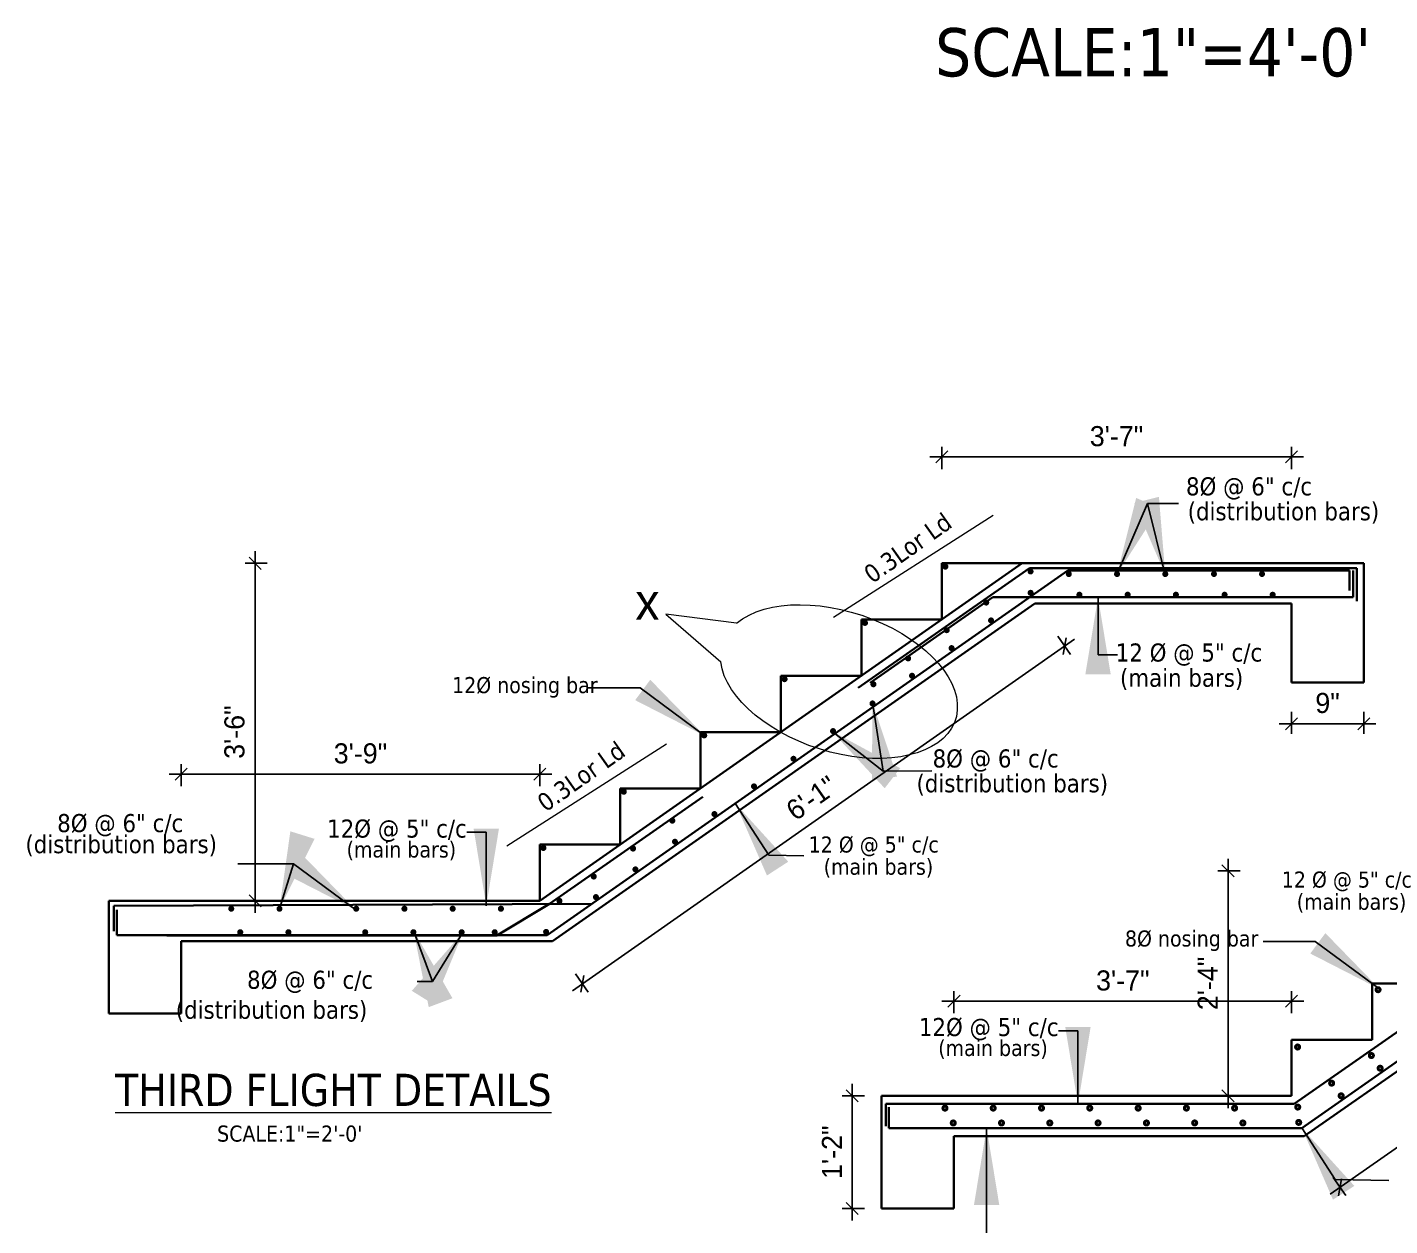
# Model space of a CAD drawing. Header units: inches. Extents: x 28835 to 36795, y -18828 to -9750.
# Drawn here: x 34601.8 to 34771.3, y -10898.9 to -10749.8 of the extents above; entities that cross this region are included whole.
import ezdxf

# ---------------------------------------------------------------- set-up
doc = ezdxf.new("R2010")
doc.units = ezdxf.units.IN
doc.header["$LTSCALE"] = 12
doc.header["$MEASUREMENT"] = 0
for name, color, linetype, lineweight in [('DIMENSION', 6, 'Continuous', 9), ('HATCH', 11, 'Continuous', 9), ('REN', 242, 'Continuous', 30), ('Text', 7, 'Continuous', 5), ('TEXT1', 5, 'Continuous', 9), ('Wall', 1, 'Continuous', 30)]:
    doc.layers.add(name, color=color, linetype=linetype, lineweight=lineweight)
doc.styles.add('KBS', font='GOTHIC.TTF')
doc.styles.add('S-111', font='tahoma.ttf', dxfattribs={"height": 8})
doc.styles.add('S11', font='tahoma.ttf', dxfattribs={"height": 7})
doc.styles.add('TAHOMA', font='tahoma.ttf', dxfattribs={"height": 9})
doc.styles.add('Text', font='GOTHIC.TTF', dxfattribs={"height": 6})
doc.dimstyles.new('ARROW-1', dxfattribs={"dimscale": 96, "dimtxt": 7, "dimasz": 0.1, "dimexe": 0, "dimexo": 0, "dimgap": 0.03125, "dimtad": 1, "dimdec": 0, "dimlfac": 2, "dimzin": 3, "dimdsep": 46, "dimlunit": 4, "dimtxsty": 'S11', "dimcen": 0.09375, "dimclrt": 7, "dimadec": 0, "dimazin": 0, "dimtfac": 1, "dimtdec": 0, "dimtix": 1, "dimtmove": 1, "dimatfit": 3, "dimfxl": 1, "dimfrac": 2, "dimtolj": 1, "dimtzin": 0, "dimarcsym": 0})
doc.dimstyles.new('scale4', dxfattribs={"dimscale": 0.5, "dimtxt": 9, "dimasz": 3, "dimexe": 2.5, "dimexo": 3, "dimgap": 2.5, "dimtad": 1, "dimdec": 0, "dimzin": 0, "dimdsep": 46, "dimlunit": 4, "dimtxsty": 'KBS', "dimblk": 'OBLIQUE', "dimcen": 0.09, "dimdle": 3, "dimclrt": 256, "dimadec": 0, "dimazin": 0, "dimtfac": 1, "dimtdec": 0, "dimtix": 1, "dimtmove": 0, "dimatfit": 3, "dimldrblk": 'OBLIQUE', "dimfxl": 3, "dimfxlon": 1, "dimtolj": 1, "dimtzin": 0, "dimarcsym": 0})

# ---------------------------------------------------------------- blocks, each defined once
blk = doc.blocks.new('_Oblique')
at = {"color": 0, "linetype": 'ByBlock', "lineweight": -2}
blk.add_line((-0.5, -0.5), (0.5, 0.5), dxfattribs=at)
blk = doc.blocks.new('*D325')
at = {"layer": 'Defpoints', "color": 0, "transparency": 16777216}
for p in [(34665.55, -10842.68), (34665.55, -10858.46), (34620.94, -10867.57)]:
    blk.add_point(p, dxfattribs=at)
at = {"layer": 'TEXT1', "color": 0, "lineweight": -2, "transparency": 16777216}
for p, q in [((34620.94, -10844.18), (34620.94, -10841.43)), ((34665.55, -10844.18), (34665.55, -10841.43)), ((34619.44, -10842.68), (34667.05, -10842.68))]:
    blk.add_line(p, q, dxfattribs=at)
at = {"layer": 'TEXT1', "color": 0, "lineweight": -2, "transparency": 16777216, "xscale": 1.5, "yscale": 1.5, "zscale": 1.5, "rotation": 180}
blk.add_blockref('_Oblique', (34620.94, -10842.68), dxfattribs=at)
at = {"layer": 'TEXT1', "color": 0, "lineweight": -2, "transparency": 16777216, "xscale": 1.5, "yscale": 1.5, "zscale": 1.5}
blk.add_blockref('_Oblique', (34665.55, -10842.68), dxfattribs=at)
at = {"layer": 'TEXT1', "transparency": 16777216, "insert": (34643.24, -10840.12), "char_height": 2.5, "attachment_point": 5, "style": 'KBS'}
blk.add_mtext('\\A1;3\'-9"', dxfattribs=at)
blk = doc.blocks.new('*D326')
at = {"layer": 'Defpoints', "color": 0, "transparency": 16777216}
for p in [(34759.04, -10831.29), (34768.04, -10831.29), (34759.04, -10836.42)]:
    blk.add_point(p, dxfattribs=at)
at = {"layer": 'TEXT1', "color": 0, "lineweight": -2, "transparency": 16777216}
for p, q in [((34759.04, -10834.92), (34759.04, -10837.67)), ((34768.04, -10834.92), (34768.04, -10837.67)), ((34769.54, -10836.42), (34757.54, -10836.42))]:
    blk.add_line(p, q, dxfattribs=at)
at = {"layer": 'TEXT1', "color": 0, "lineweight": -2, "transparency": 16777216, "xscale": 1.5, "yscale": 1.5, "zscale": 1.5, "rotation": 180}
blk.add_blockref('_Oblique', (34759.04, -10836.42), dxfattribs=at)
at = {"layer": 'TEXT1', "color": 0, "lineweight": -2, "transparency": 16777216, "xscale": 1.5, "yscale": 1.5, "zscale": 1.5}
blk.add_blockref('_Oblique', (34768.04, -10836.42), dxfattribs=at)
at = {"layer": 'TEXT1', "transparency": 16777216, "insert": (34763.54, -10833.85), "char_height": 2.5, "attachment_point": 5, "style": 'KBS'}
blk.add_mtext('\\A1;9"', dxfattribs=at)
blk = doc.blocks.new('*D327')
at = {"layer": 'Defpoints', "color": 0, "transparency": 16777216}
for p in [(34759.04, -10803.23), (34715.55, -10819.96), (34759.04, -10826.79)]:
    blk.add_point(p, dxfattribs=at)
at = {"layer": 'TEXT1', "color": 0, "lineweight": -2, "transparency": 16777216}
for p, q in [((34714.05, -10803.23), (34760.54, -10803.23)), ((34715.55, -10804.73), (34715.55, -10801.98)), ((34759.04, -10804.73), (34759.04, -10801.98))]:
    blk.add_line(p, q, dxfattribs=at)
at = {"layer": 'TEXT1', "color": 0, "lineweight": -2, "transparency": 16777216, "xscale": 1.5, "yscale": 1.5, "zscale": 1.5, "rotation": 180}
blk.add_blockref('_Oblique', (34715.55, -10803.23), dxfattribs=at)
at = {"layer": 'TEXT1', "color": 0, "lineweight": -2, "transparency": 16777216, "xscale": 1.5, "yscale": 1.5, "zscale": 1.5}
blk.add_blockref('_Oblique', (34759.04, -10803.23), dxfattribs=at)
at = {"layer": 'TEXT1', "transparency": 16777216, "insert": (34737.29, -10800.66), "char_height": 2.5, "attachment_point": 5, "style": 'KBS'}
blk.add_mtext('\\A1;3\'-7"', dxfattribs=at)
blk = doc.blocks.new('*D328')
at = {"layer": 'Defpoints', "color": 0, "transparency": 16777216}
for p in [(34733.88, -10816.46), (34630.13, -10858.46), (34676.36, -10858.46)]:
    blk.add_point(p, dxfattribs=at)
at = {"layer": 'TEXT1', "color": 0, "lineweight": -2, "transparency": 16777216}
for p, q in [((34630.13, -10814.96), (34630.13, -10859.96)), ((34631.63, -10816.46), (34628.88, -10816.46)), ((34631.63, -10858.46), (34628.88, -10858.46))]:
    blk.add_line(p, q, dxfattribs=at)
at = {"layer": 'TEXT1', "color": 0, "lineweight": -2, "transparency": 16777216, "xscale": 1.5, "yscale": 1.5, "zscale": 1.5}
for p, rotation in [((34630.13, -10816.46), 90), ((34630.13, -10858.46), 270)]:
    blk.add_blockref('_Oblique', p, dxfattribs=dict(at, rotation=rotation))
at = {"layer": 'TEXT1', "transparency": 16777216, "insert": (34627.57, -10837.46), "char_height": 2.5, "attachment_point": 5, "rotation": 90, "style": 'KBS'}
blk.add_mtext('\\A1;3\'-6"', dxfattribs=at)
blk = doc.blocks.new('*D329')
at = {"layer": 'Defpoints', "color": 0, "transparency": 16777216}
for p in [(34727.12, -10821.46), (34667.12, -10863.46), (34670.83, -10868.77)]:
    blk.add_point(p, dxfattribs=at)
at = {"layer": 'TEXT1', "color": 0, "lineweight": -2, "transparency": 16777216}
for p, q in [((34732.06, -10825.91), (34669.61, -10869.63)), ((34729.97, -10825.54), (34731.55, -10827.79)), ((34669.97, -10867.54), (34671.55, -10869.79))]:
    blk.add_line(p, q, dxfattribs=at)
at = {"layer": 'TEXT1', "color": 0, "lineweight": -2, "transparency": 16777216, "xscale": 1.5, "yscale": 1.5, "zscale": 1.5}
for p, rotation in [((34730.83, -10826.77), 34.99202019855186), ((34670.83, -10868.77), 214.9920201985518)]:
    blk.add_blockref('_Oblique', p, dxfattribs=dict(at, rotation=rotation))
at = {"layer": 'TEXT1', "transparency": 16777216, "insert": (34699.36, -10845.67), "char_height": 2.5, "attachment_point": 5, "rotation": 34.992, "style": 'KBS'}
blk.add_mtext('\\A1;6\'-1"', dxfattribs=at)
blk = doc.blocks.new('*D330')
at = {"layer": 'Defpoints', "color": 0, "transparency": 16777216}
for p in [(34704.42, -10882.72), (34708.07, -10882.72), (34708.07, -10896.72)]:
    blk.add_point(p, dxfattribs=at)
at = {"layer": 'TEXT1', "color": 0, "lineweight": -2, "transparency": 16777216}
for p, q in [((34704.42, -10898.22), (34704.42, -10881.22)), ((34705.92, -10882.72), (34703.17, -10882.72)), ((34705.92, -10896.72), (34703.17, -10896.72))]:
    blk.add_line(p, q, dxfattribs=at)
at = {"layer": 'TEXT1', "color": 0, "lineweight": -2, "transparency": 16777216, "xscale": 1.5, "yscale": 1.5, "zscale": 1.5}
for p, rotation in [((34704.42, -10882.72), 90), ((34704.42, -10896.72), 270)]:
    blk.add_blockref('_Oblique', p, dxfattribs=dict(at, rotation=rotation))
at = {"layer": 'TEXT1', "transparency": 16777216, "insert": (34701.89, -10889.72), "char_height": 2.5, "attachment_point": 5, "rotation": 90, "style": 'KBS'}
blk.add_mtext('\\A1;1\'-2"', dxfattribs=at)
blk = doc.blocks.new('*D334')
at = {"layer": 'Defpoints', "color": 0, "transparency": 16777216}
for p in [(34759.07, -10870.93), (34759.07, -10882.72), (34717.07, -10891.64)]:
    blk.add_point(p, dxfattribs=at)
at = {"layer": 'TEXT1', "color": 0, "lineweight": -2, "transparency": 16777216}
for p, q in [((34715.57, -10870.93), (34760.57, -10870.93)), ((34717.07, -10872.43), (34717.07, -10869.68)), ((34759.07, -10872.43), (34759.07, -10869.68))]:
    blk.add_line(p, q, dxfattribs=at)
at = {"layer": 'TEXT1', "color": 0, "lineweight": -2, "transparency": 16777216, "xscale": 1.5, "yscale": 1.5, "zscale": 1.5, "rotation": 180}
blk.add_blockref('_Oblique', (34717.07, -10870.93), dxfattribs=at)
at = {"layer": 'TEXT1', "color": 0, "lineweight": -2, "transparency": 16777216, "xscale": 1.5, "yscale": 1.5, "zscale": 1.5}
blk.add_blockref('_Oblique', (34759.07, -10870.93), dxfattribs=at)
at = {"layer": 'TEXT1', "transparency": 16777216, "insert": (34738.07, -10868.37), "char_height": 2.5, "attachment_point": 5, "style": 'KBS'}
blk.add_mtext('\\A1;3\'-7"', dxfattribs=at)
blk = doc.blocks.new('*D335')
at = {"layer": 'Defpoints', "color": 0, "transparency": 16777216}
for p in [(34794.34, -10854.72), (34748.77, -10882.72), (34751.16, -10882.72)]:
    blk.add_point(p, dxfattribs=at)
at = {"layer": 'TEXT1', "color": 0, "lineweight": -2, "transparency": 16777216}
for p, q in [((34751.16, -10853.22), (34751.16, -10884.22)), ((34752.66, -10854.72), (34749.91, -10854.72)), ((34750.27, -10882.72), (34752.41, -10882.72))]:
    blk.add_line(p, q, dxfattribs=at)
at = {"layer": 'TEXT1', "color": 0, "lineweight": -2, "transparency": 16777216, "xscale": 1.5, "yscale": 1.5, "zscale": 1.5}
for p, rotation in [((34751.16, -10854.72), 90), ((34751.16, -10882.72), 270)]:
    blk.add_blockref('_Oblique', p, dxfattribs=dict(at, rotation=rotation))
at = {"layer": 'TEXT1', "transparency": 16777216, "insert": (34748.63, -10868.72), "char_height": 2.5, "attachment_point": 5, "rotation": 90, "style": 'KBS'}
blk.add_mtext('\\A1;2\'-4"', dxfattribs=at)
blk = doc.blocks.new('*D336')
at = {"layer": 'Defpoints', "color": 0, "transparency": 16777216}
for p in [(34800.65, -10859.72), (34760.65, -10887.72), (34765.1, -10894.08)]:
    blk.add_point(p, dxfattribs=at)
at = {"layer": 'TEXT1', "color": 0, "lineweight": -2, "transparency": 16777216}
for p, q in [((34806.33, -10865.22), (34763.87, -10894.94)), ((34804.24, -10864.85), (34805.82, -10867.1)), ((34764.24, -10892.85), (34765.82, -10895.1))]:
    blk.add_line(p, q, dxfattribs=at)
at = {"layer": 'TEXT1', "color": 0, "lineweight": -2, "transparency": 16777216, "xscale": 1.5, "yscale": 1.5, "zscale": 1.5}
for p, rotation in [((34805.1, -10866.08), 34.99202019857719), ((34765.1, -10894.08), 214.9920201985772)]:
    blk.add_blockref('_Oblique', p, dxfattribs=dict(at, rotation=rotation))
at = {"layer": 'TEXT1', "transparency": 16777216, "insert": (34783.65, -10878), "char_height": 2.5, "attachment_point": 5, "rotation": 34.992, "style": 'KBS'}
blk.add_mtext('\\A1;4\'-1"', dxfattribs=at)

msp = doc.modelspace()

# ---------------------------------------------------------------- linework, layer by layer
at = {"layer": 'DIMENSION'}
for p, q in [((34702.08, -10823.16), (34721.93, -10810.46)), ((34661.45, -10851.6), (34681.3, -10838.9))]:
    msp.add_line(p, q, dxfattribs=at)
at = {"layer": 'HATCH', "ltscale": 20}
for p, q in [((34681.24, -10822.77), (34688.05, -10828.73)), ((34690.02, -10823.9), (34681.24, -10822.77))]:
    msp.add_line(p, q, dxfattribs=at)
at = {"layer": 'HATCH', "ltscale": 50, "const_width": 0.375}
for points in [[(34716.15, -10816.76, -1), (34715.84, -10816.98, -1)], [(34726.75, -10817.37, -1), (34726.44, -10817.58, -1)], [(34731.51, -10817.69, 1), (34731.2, -10817.9, 1)], [(34737.51, -10817.69, 1), (34737.2, -10817.9, 1)], [(34743.51, -10817.69, 1), (34743.2, -10817.9, 1)], [(34749.56, -10817.69, 1), (34749.26, -10817.9, 1)], [(34755.54, -10817.69, 1), (34755.24, -10817.9, 1)], [(34726.45, -10820.24, 1), (34726.75, -10820.02, 1)], [(34732.83, -10820.26, 1), (34732.52, -10820.48, 1)], [(34738.83, -10820.26, 1), (34738.52, -10820.48, 1)], [(34744.83, -10820.26, 1), (34744.52, -10820.48, 1)], [(34750.88, -10820.26, 1), (34750.58, -10820.48, 1)], [(34756.86, -10820.26, 1), (34756.56, -10820.48, 1)], [(34720.92, -10821.45, 1), (34721.23, -10821.23, 1)], [(34706.15, -10823.76, -1), (34705.84, -10823.98, -1)], [(34721.53, -10823.68, 1), (34721.84, -10823.46, 1)], [(34716.01, -10824.89, 1), (34716.31, -10824.67, 1)], [(34716.62, -10827.12, 1), (34716.92, -10826.9, 1)], [(34711.21, -10828.39, 1), (34711.52, -10828.18, 1)], [(34696.15, -10830.76, -1), (34695.84, -10830.98, -1)], [(34711.7, -10830.56, 1), (34712.01, -10830.34, 1)], [(34706.9, -10831.62, 1), (34707.2, -10831.4, 1)], [(34706.78, -10834, 1), (34707.09, -10833.79, 1)], [(34701.87, -10837.44, 1), (34702.18, -10837.23, 1)], [(34686.15, -10837.76, -1), (34685.84, -10837.98, -1)], [(34686.15, -10837.76, -1), (34685.84, -10837.98, -1)], [(34696.95, -10840.88, 1), (34697.26, -10840.67, 1)], [(34692.04, -10844.32, 1), (34692.35, -10844.11, 1)], [(34676.15, -10844.76, -1), (34675.84, -10844.98, -1)], [(34687.12, -10847.76, 1), (34687.43, -10847.55, 1)], [(34681.88, -10848.58, 1), (34682.19, -10848.36, 1)], [(34682.21, -10851.2, 1), (34682.51, -10850.99, 1)], [(34666.15, -10851.76, -1), (34665.84, -10851.98, -1)], [(34676.99, -10852.05, 1), (34677.3, -10851.84, 1)], [(34677.29, -10854.64, 1), (34677.6, -10854.43, 1)], [(34672.1, -10855.53, 1), (34672.41, -10855.32, 1)], [(34672.38, -10858.09, 1), (34672.68, -10857.87, 1)], [(34626.98, -10859.43, 1), (34627.35, -10859.43, 1)], [(34632.98, -10859.43, 1), (34633.35, -10859.43, 1)], [(34642.52, -10859.43, 1), (34642.9, -10859.43, 1)], [(34648.52, -10859.43, 1), (34648.9, -10859.43, 1)], [(34654.52, -10859.43, 1), (34654.9, -10859.43, 1)], [(34660.52, -10859.43, 1), (34660.9, -10859.43, 1)], [(34667.84, -10858.57, 1), (34668.15, -10858.36, 1)], [(34628.09, -10862.35, 1), (34628.47, -10862.35, 1)], [(34634.09, -10862.35, 1), (34634.47, -10862.35, 1)], [(34643.64, -10862.35, 1), (34644.01, -10862.35, 1)], [(34649.64, -10862.35, 1), (34650.01, -10862.35, 1)], [(34655.64, -10862.35, 1), (34656.01, -10862.35, 1)], [(34659.75, -10862.35, 1), (34660.12, -10862.35, 1)], [(34666.18, -10862.42, 1), (34666.49, -10862.21, 1)], [(34770.07, -10869.5, -1), (34769.57, -10869.5, -1)], [(34760.07, -10876.63, -1), (34759.57, -10876.63, -1)], [(34769.24, -10877.69, -1), (34768.74, -10877.69, -1)], [(34770.33, -10879.27, -1), (34769.83, -10879.27, -1)], [(34764.3, -10881.13, -1), (34763.8, -10881.13, -1)], [(34765.48, -10882.7, -1), (34764.98, -10882.7, -1)], [(34716.2, -10884.23, -1), (34715.7, -10884.23, -1)], [(34722.2, -10884.23, -1), (34721.7, -10884.23, -1)], [(34728.21, -10884.23, -1), (34727.71, -10884.23, -1)], [(34734.21, -10884.23, -1), (34733.71, -10884.23, -1)], [(34740.23, -10884.23, -1), (34739.73, -10884.23, -1)], [(34746.23, -10884.23, -1), (34745.73, -10884.23, -1)], [(34752.23, -10884.23, -1), (34751.73, -10884.23, -1)], [(34760.08, -10884.1, -1), (34759.58, -10884.1, -1)], [(34717.23, -10886.08, -1), (34716.73, -10886.08, -1)], [(34723.23, -10886.08, -1), (34722.73, -10886.08, -1)], [(34729.24, -10886.08, -1), (34728.74, -10886.08, -1)], [(34735.24, -10886.08, -1), (34734.74, -10886.08, -1)], [(34741.26, -10886.08, -1), (34740.76, -10886.08, -1)], [(34747.26, -10886.08, -1), (34746.76, -10886.08, -1)], [(34753.26, -10886.08, -1), (34752.76, -10886.08, -1)], [(34760.2, -10886.01, -1), (34759.7, -10886.01, -1)]]:
    msp.add_lwpolyline(points, format="xyb", close=True, dxfattribs=at)
at = {"layer": 'HATCH', "ltscale": 20, "extrusion": (0, 0, -1)}
msp.add_ellipse((34702.75, -10831.17), major_axis=(-14.49, 4.77), ratio=0.571909, start_param=0.342035, end_param=6.019187, dxfattribs=at)
at = {"layer": 'REN', "ltscale": 50}
for p, q in [((34666.45, -10862.71), (34731.24, -10817.36)), ((34726.45, -10817.05), (34705.17, -10831.95)), ((34767.18, -10817.05), (34726.45, -10817.05)), ((34766.27, -10817.36), (34731.24, -10817.36)), ((34766.27, -10819.85), (34766.27, -10817.36)), ((34766.72, -10820.69), (34766.72, -10817.36)), ((34767.18, -10817.05), (34767.18, -10821.16)), ((34721.9, -10820.69), (34706.63, -10831.34)), ((34766.72, -10820.69), (34721.9, -10820.69)), ((34666.75, -10858.84), (34685.82, -10845.49)), ((34759.39, -10883.72), (34799.39, -10855.72)), ((34672.01, -10858.82), (34612.57, -10859.08)), ((34612.57, -10862.21), (34612.57, -10859.08)), ((34660.21, -10862.75), (34666.75, -10858.84)), ((34760.33, -10886.72), (34800.33, -10858.72)), ((34612.94, -10862.71), (34612.94, -10859.58)), ((34666.45, -10862.71), (34612.94, -10862.71)), ((34619.17, -10862.75), (34660.21, -10862.75)), ((34708.59, -10883.72), (34759.39, -10883.72)), ((34708.59, -10883.72), (34708.59, -10886.47)), ((34708.96, -10886.72), (34708.96, -10884.12)), ((34708.96, -10886.72), (34760.33, -10886.72))]:
    msp.add_line(p, q, dxfattribs=at)
at = {"layer": 'Wall', "ltscale": 50}
for p, q in [((34665.55, -10858.46), (34725.55, -10816.46)), ((34715.55, -10823.46), (34715.55, -10816.46)), ((34715.55, -10816.46), (34725.55, -10816.46)), ((34715.55, -10823.46), (34715.55, -10816.46)), ((34715.55, -10816.46), (34725.55, -10816.46)), ((34715.55, -10816.46), (34768.04, -10816.46)), ((34768.04, -10831.29), (34768.04, -10816.46)), ((34768.04, -10816.46), (34768.04, -10831.29)), ((34667.12, -10863.46), (34727.12, -10821.46)), ((34759.04, -10821.46), (34727.12, -10821.46)), ((34759.04, -10821.46), (34759.04, -10831.29)), ((34705.55, -10823.46), (34715.55, -10823.46)), ((34705.55, -10830.46), (34705.55, -10823.46)), ((34695.55, -10830.46), (34705.55, -10830.46)), ((34695.55, -10837.46), (34695.55, -10830.46)), ((34768.04, -10831.29), (34759.04, -10831.29)), ((34685.55, -10837.46), (34695.55, -10837.46)), ((34685.55, -10844.46), (34685.55, -10837.46)), ((34675.55, -10844.46), (34685.55, -10844.46)), ((34675.55, -10851.46), (34675.55, -10844.46)), ((34665.55, -10851.46), (34675.55, -10851.46)), ((34665.55, -10858.46), (34665.55, -10851.46)), ((34665.55, -10858.46), (34611.94, -10858.46)), ((34611.94, -10872.46), (34611.94, -10858.46)), ((34665.55, -10858.46), (34627.75, -10858.46)), ((34760.65, -10887.72), (34800.65, -10859.72)), ((34667.12, -10863.46), (34620.94, -10863.46)), ((34620.94, -10871.69), (34620.94, -10863.46)), ((34620.94, -10872.46), (34620.94, -10863.46)), ((34769.07, -10875.72), (34769.07, -10868.72)), ((34769.07, -10868.72), (34779.07, -10868.72)), ((34620.94, -10872.46), (34611.94, -10872.46)), ((34759.07, -10882.72), (34759.07, -10875.72)), ((34759.07, -10875.72), (34769.07, -10875.72)), ((34708.07, -10882.72), (34759.07, -10882.72)), ((34708.07, -10882.72), (34708.07, -10896.72)), ((34717.07, -10887.72), (34760.65, -10887.72)), ((34717.07, -10896.72), (34717.07, -10887.72))]:
    msp.add_line(p, q, dxfattribs=at)
msp.add_lwpolyline([(34708.07, -10896.72), (34717.07, -10896.72)], dxfattribs=at)

# ---------------------------------------------------------------- texts
at = {"layer": 'Text', "style": 'S-111'}
for s, height, p in [('SCALE:1"=4\'-0\'', 6, (34714.73, -10755.88)), ('SCALE:1"=2\'-0\'', 2, (34625.41, -10888.4))]:
    msp.add_text(s, height=height, dxfattribs=at).set_placement(p)
at = {"layer": 'Text', "ltscale": 20, "style": 'TAHOMA'}
for s, height, p in [('8%%C @ 6" c/c', 2.25, (34745.93, -10808.01)), ('(distribution bars)', 2.25, (34746.14, -10811.11)), ('12 %%C @ 5" c/c', 2.25, (34737.19, -10828.68)), ('12%%C nosing bar', 2, (34654.64, -10832.61)), ('(main bars)', 2.25, (34737.72, -10831.82)), ('8%%C @ 6" c/c', 2.25, (34714.41, -10841.86)), ('(distribution bars)', 2.25, (34712.41, -10844.95)), ('8%%C @ 6" c/c', 2.25, (34605.51, -10849.9)), ('12%%C @ 5" c/c', 2.25, (34639.09, -10850.58)), ('(distribution bars)', 2.25, (34601.56, -10852.52)), ('12 %%C @ 5" c/c', 2, (34698.99, -10852.44)), ('(main bars)', 2, (34641.51, -10853.06)), ('(main bars)', 2, (34700.86, -10855.2)), ('12 %%C @ 5" c/c', 2, (34757.85, -10856.8)), ('(main bars)', 2, (34759.71, -10859.56)), ('8%%C nosing bar', 2, (34738.34, -10864.13)), ('8%%C @ 6" c/c', 2.25, (34629.13, -10869.39)), ('(distribution bars)', 2.25, (34620.26, -10873.12)), ('12%%C @ 5" c/c', 2.25, (34712.7, -10875.27)), ('(main bars)', 2, (34715.11, -10877.75))]:
    msp.add_text(s, height=height, dxfattribs=at).set_placement(p)
at = {"layer": 'Text', "ltscale": 20, "style": 'Text', "text_generation_flag": 4}
msp.add_text('x', height=4.5, rotation=180, dxfattribs=at).set_placement((34680.43, -10823.49))
at = {"layer": 'Text', "ltscale": 0.5, "style": 'S-111'}
msp.add_text('%%UTHIRD FLIGHT DETAILS', height=4, dxfattribs=at).set_placement((34612.72, -10883.96))
at = {"layer": 'Text', "ltscale": 20, "char_height": 2.25, "attachment_point": 5, "rotation": 35.3668, "style": 'TAHOMA'}
for insert in [(34711.32, -10814.55), (34670.69, -10842.98)]:
    msp.add_mtext('\\A1;0.3Lor Ld ', dxfattribs=dict(at, insert=insert))

# ---------------------------------------------------------------- dimensions: what is measured, and where the dimension line sits
at = {"layer": 'TEXT1'}
for base, p1, p2, picture, middle in [((34759.04, -10803.23), (34715.55, -10819.96), (34759.04, -10826.79), '*D327', (34737.29, -10800.66)), ((34759.04, -10836.42), (34768.04, -10831.29), (34759.04, -10831.29), '*D326', (34763.54, -10833.85)), ((34665.55, -10842.68), (34620.94, -10867.57), (34665.55, -10858.46), '*D325', (34643.24, -10840.12))]:
    dim = msp.add_linear_dim(base=base, p1=p1, p2=p2, dimstyle='scale4', override={"dimtxt": 5}, dxfattribs=at)
    dim.commit()
    dim.dimension.update_dxf_attribs({"geometry": picture, "text_midpoint": middle})
for base, p1, p2, picture, middle in [((34630.13, -10858.46), (34733.88, -10816.46), (34676.36, -10858.46), '*D328', (34627.57, -10837.46)), ((34751.16, -10882.72), (34794.34, -10854.72), (34748.77, -10882.72), '*D335', (34748.63, -10868.72)), ((34704.42, -10882.72), (34708.07, -10896.72), (34708.07, -10882.72), '*D330', (34701.89, -10889.72))]:
    dim = msp.add_linear_dim(base=base, p1=p1, p2=p2, angle=90, dimstyle='scale4', override={"dimtxt": 5}, dxfattribs=at)
    dim.commit()
    dim.dimension.update_dxf_attribs({"geometry": picture, "text_midpoint": middle})
for p1, p2, distance, picture, middle in [((34727.12, -10821.46), (34667.12, -10863.46), 6.47, '*D329', (34699.36, -10845.67)), ((34800.65, -10859.72), (34760.65, -10887.72), 7.76, '*D336', (34783.65, -10878))]:
    dim = msp.add_aligned_dim(p1=p1, p2=p2, distance=distance, dimstyle='scale4', override={"dimtxt": 5}, dxfattribs=at)
    dim.commit()
    dim.dimension.update_dxf_attribs({"geometry": picture, "text_midpoint": middle})
dim = msp.add_linear_dim(base=(34759.07, -10870.93), p1=(34717.07, -10891.64), p2=(34759.07, -10882.72), text='3\'-7"', dimstyle='scale4', override={"dimtxt": 5}, dxfattribs=at)
dim.commit()
dim.dimension.update_dxf_attribs({"geometry": '*D334', "text_midpoint": (34738.07, -10868.37)})

# ---------------------------------------------------------------- leaders
at = {"layer": 'HATCH', "ltscale": 20}
for points in [[(34737.38, -10817.77), (34741.15, -10809.04)], [(34743.36, -10817.89), (34741.15, -10809.04), (34745.01, -10809.04)], [(34706.92, -10833.75), (34708.28, -10842.31), (34714.3, -10842.26)], [(34701.83, -10837.31), (34708.28, -10842.31)]]:
    msp.add_leader(points, dimstyle='ARROW-1', dxfattribs=at)
for points in [[(34734.99, -10820.68), (34734.99, -10827.86), (34737.43, -10827.86)], [(34686.07, -10837.92), (34678.02, -10831.97), (34671.56, -10831.97)], [(34689.91, -10846.38), (34694.05, -10852.77), (34698.38, -10852.86)], [(34633.16, -10859.43), (34634.9, -10853.86), (34627.99, -10853.86)], [(34658.89, -10859.05), (34658.89, -10849.91), (34656.46, -10849.91)], [(34642.71, -10859.62), (34634.9, -10853.86)], [(34656.03, -10862.32), (34652.21, -10868.47), (34650.29, -10868.47)], [(34649.83, -10862.13), (34652.21, -10868.47)], [(34770.05, -10869.44), (34762, -10863.49), (34755.54, -10863.49)], [(34732.49, -10883.74), (34732.49, -10874.6), (34730.07, -10874.6)], [(34721.13, -10886.7), (34721.13, -10902.44), (34726.85, -10902.51)], [(34760.34, -10886.7), (34764.47, -10893.1), (34771.15, -10893.24)]]:
    msp.add_leader(points, dimstyle='ARROW-1', override={"dimgap": 0.03125, "dimtad": 0}, dxfattribs=at)

doc.saveas('drawing.dxf')
